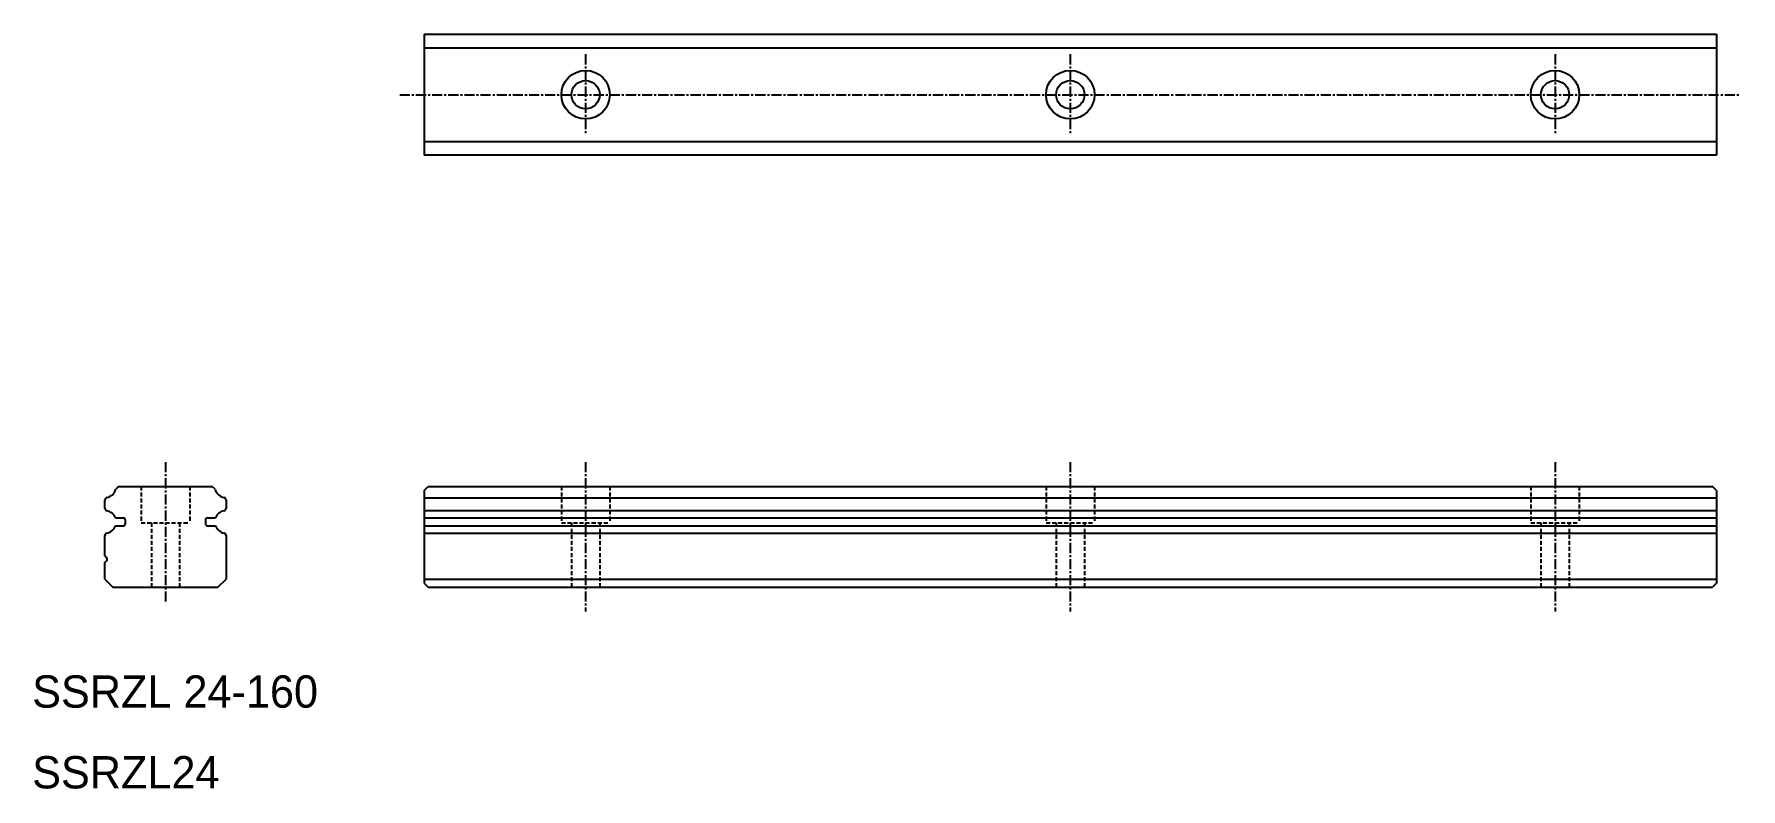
# Model space of a CAD drawing. Extents: x 10 to 221, y 10 to 103.
import ezdxf

# ---------------------------------------------------------------- set-up
doc = ezdxf.new("R2010")
doc.units = 0
doc.linetypes.add('CENTER', pattern=[2, 1.25, -0.25, 0.25, -0.25])
doc.linetypes.add('DASHED', pattern=[0.75, 0.5, -0.25])
doc.layers.get('0').update_dxf_attribs({"linetype": 'CONTINUOUS'})
doc.layers.add('CENTER', color=1, linetype='CENTER')

msp = doc.modelspace()

# ---------------------------------------------------------------- linework, layer by layer
at = {"color": 7, "linetype": 'CONTINUOUS'}
for p, q in [((58.5, 103.399994), (58.5, 88.399994)), ((58.5, 103.399933), (218.5, 103.399933)), ((58.5, 101.694428), (218.5, 101.694428)), ((218.5, 103.399933), (218.5, 88.399933)), ((58.5, 90.105515), (218.5, 90.105515)), ((218.5, 88.399933), (58.5, 88.399933)), ((20.705575, 47.399986), (20.355572, 47.04998)), ((20.705566, 47.399994), (32.294464, 47.399994)), ((32.644461, 47.049996), (32.294468, 47.399986)), ((58.5, 46.899994), (58.5, 35.399994)), ((58.500008, 46.899995), (59.000008, 47.399996)), ((59.000006, 47.399994), (217.999994, 47.399994)), ((218.499992, 46.899995), (217.999992, 47.399996)), ((218.5, 46.899994), (218.5, 35.399994)), ((19, 44.673309), (19, 45.726669)), ((34, 45.726669), (34, 44.673309)), ((58.5, 46), (218.5, 46)), ((58.5, 44.399994), (218.5, 44.399994)), ((20.307678, 43.5), (21.250015, 43.5)), ((20.307678, 42.5), (21.250015, 42.5)), ((21.550018, 42.799988), (21.550018, 43.199997)), ((31.450012, 43.199997), (31.450012, 42.799988)), ((31.75, 43.5), (32.692337, 43.5)), ((31.75, 42.5), (32.692337, 42.5)), ((58.5, 43.5), (218.5, 43.5)), ((58.5, 42.5), (218.5, 42.5)), ((19, 38.824265), (19, 41.326676)), ((34, 41.326676), (34, 35.899994)), ((58.5, 41.600006), (218.5, 41.600006)), ((19.000014, 38.824265), (19.212148, 38.612137)), ((19.000014, 37.975731), (19.212148, 38.187866)), ((19, 35.899994), (19, 37.975723)), ((19.000022, 35.900002), (20.000022, 34.900002)), ((20.000015, 34.899994), (33, 34.899994)), ((33.000021, 34.900002), (34.00001, 35.899994)), ((58.499985, 35.399997), (59, 34.89999)), ((58.5, 35.899979), (218.5, 35.899979)), ((58.999996, 34.899994), (218.000004, 34.899994)), ((218.500015, 35.399997), (218, 34.89999))]:
    msp.add_line(p, q, dxfattribs=at)
at = {"color": 3, "linetype": 'DASHED'}
for p, q in [((23.5, 47.399993), (23.5, 42.899994)), ((29.5, 47.399993), (29.5, 42.899994)), ((75.5, 47.399994), (75.5, 42.899994)), ((81.5, 47.399994), (81.5, 42.899994)), ((135.5, 47.399994), (135.5, 42.899994)), ((141.5, 47.399994), (141.5, 42.899994)), ((195.5, 47.399994), (195.5, 42.899994)), ((201.5, 47.399994), (201.5, 42.899994)), ((23.5, 42.899994), (29.5, 42.899994)), ((24.75, 42.899994), (24.75, 34.900033)), ((28.25, 42.899994), (28.25, 34.900033)), ((75.5, 42.899994), (81.5, 42.899994)), ((76.75, 42.899994), (76.75, 34.899994)), ((80.25, 42.899994), (80.25, 34.899994)), ((135.5, 42.899994), (141.5, 42.899994)), ((136.75, 42.899994), (136.75, 34.899994)), ((140.25, 42.899994), (140.25, 34.899994)), ((195.5, 42.899994), (201.5, 42.899994)), ((196.75, 42.899994), (196.75, 34.899994)), ((200.25, 42.899994), (200.25, 34.899994))]:
    msp.add_line(p, q, dxfattribs=at)
at = {"color": 7, "linetype": 'CONTINUOUS'}
for centre, radius in [((78.5, 95.899994), 3), ((78.5, 95.899994), 1.75), ((138.5, 95.899994), 3), ((138.5, 95.899994), 1.75), ((198.5, 95.899994), 3), ((198.5, 95.899994), 1.75)]:
    msp.add_circle(centre, radius, dxfattribs=at)
for centre, radius, start, end in [((19, 47.399979), 1.400001, 280.164246, 345.522522), ((34, 47.399979), 1.399998, 194.477463, 259.835785), ((19.300003, 44.673309), 0.3, 180, 259.835693), ((19.300003, 45.726669), 0.299996, 100.164314, 180), ((19, 42.999985), 1.399999, 20.924854, 79.835754), ((34, 42.999985), 1.4, 100.16423, 159.07515), ((33.699997, 44.673309), 0.299996, 280.164398, 0), ((33.699997, 45.726669), 0.3, 0, 79.835602), ((19, 42.999985), 1.400001, 280.164246, 339.075134), ((21.250015, 43.199997), 0.3, 0, 90), ((21.250015, 42.799988), 0.300003, 270, 0), ((31.75, 43.199997), 0.300003, 90, 180), ((31.75, 42.799988), 0.3, 180, 270), ((34, 42.999985), 1.399999, 200.92485, 259.835785), ((19.300003, 41.326676), 0.299996, 100.164314, 180), ((33.699997, 41.326676), 0.3, 0, 79.835602), ((19, 38.399979), 0.300002, 314.999542, 45.00045)]:
    msp.add_arc(centre, radius, start, end, dxfattribs=at)
at = {"layer": 'CENTER', "color": 1, "linetype": 'CENTER'}
for p, q in [((78.5, 100.899994), (78.5, 90.899994)), ((138.5, 100.899994), (138.5, 90.899994)), ((198.5, 100.899994), (198.5, 90.899994)), ((55.5, 95.899994), (221.5, 95.899994)), ((26.500015, 50.399994), (26.5, 32.899994)), ((78.5, 50.399994), (78.5, 31.899994)), ((138.5, 50.399994), (138.5, 31.899994)), ((198.5, 50.399994), (198.5, 31.899994))]:
    msp.add_line(p, q, dxfattribs=at)

# ---------------------------------------------------------------- texts
for s, p in [('SSRZL 24-160', (10, 20)), ('SSRZL24', (10, 10))]:
    msp.add_text(s, height=4).set_placement(p)

doc.saveas('drawing.dxf')
